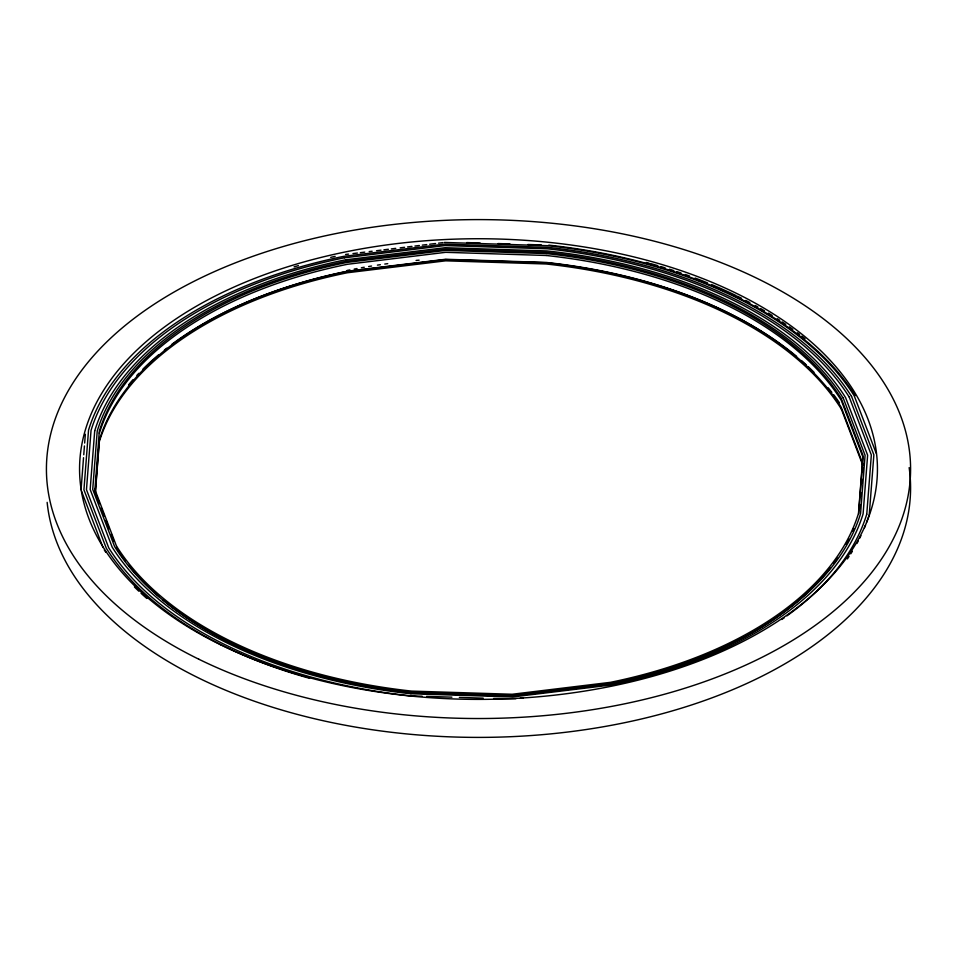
<?xml version="1.0" encoding="UTF-8"?>
<svg xmlns="http://www.w3.org/2000/svg" width="957" height="957" viewBox="0 0 957 957"><rect width="100%" height="100%" fill="white"/><g stroke="black" fill="none" stroke-linecap="round" stroke-linejoin="round"><path stroke-width="1.44" d="M81.046 489.948L83.534 457.697M83.761 454.766L84.431 445.974M84.659 443.043L85.34 434.239M94.707 430.77L90.173 489.494L112.136 547.045A395.42 228.292 0 0 0 410.9 693.765M94.934 489.781L99.301 431.332A380.539 219.703 0 0 1 347.355 262.338M95.174 493.752L99.301 440.196A380.539 219.703 0 0 1 347.355 271.202L445.651 259.275L546.184 262.433A390.552 225.481 0 0 1 841.227 407.335L862.975 464.181M95.281 493.824L99.301 441.751A380.539 219.703 0 0 1 347.355 272.757L445.651 260.83L546.184 263.988A390.552 225.481 0 0 1 841.227 408.89M858.62 513.765L862.975 457.243L841.287 400.385A390.552 225.481 0 0 0 546.196 255.471M859.53 508.813L859.876 504.351M860.451 496.91L860.798 492.448M861.491 483.524L861.826 479.062M862.401 471.622L862.747 467.16M859.649 508.885L859.876 505.906M861.599 483.596L861.826 480.617M862.52 471.693L862.747 468.715M866.755 514.268L871.337 454.994L849.17 396.892M345.585 254.478L348.539 254.119M352.966 253.581L357.392 253.043M360.334 252.684L364.761 252.146M369.187 251.607L372.141 251.248M376.568 250.71L380.994 250.172M383.936 249.813L388.363 249.275M391.317 248.916L395.743 248.377M400.17 247.839L404.596 247.301M407.55 246.942L411.977 246.404M414.919 246.045L419.345 245.506M422.3 245.136L426.726 244.597M429.681 244.238L435.579 243.521M438.533 243.162L442.959 242.623M344.448 257.804L444.849 245.578L547.571 248.808A399.141 230.446 0 0 1 849.098 396.904M345.68 259.825L445.137 247.719L546.89 250.925A395.42 228.292 0 0 1 845.605 397.633L867.628 455.173L863.094 513.897A385.001 222.275 0 0 1 612.145 684.877L512.677 696.947L410.912 693.753M346.542 261.225L445.328 249.203L546.423 252.373A392.86 226.821 0 0 1 843.201 398.136M347.367 262.374L445.651 250.411L546.184 253.569A390.552 225.481 0 0 1 841.227 398.471L862.975 455.317L858.501 513.335A380.539 219.703 0 0 1 610.458 682.329L512.162 694.256L411.618 691.098A390.552 225.481 0 0 1 116.575 546.196M346.53 271.621L445.328 259.598L546.435 262.768A392.896 226.845 0 0 1 796.607 356.411M515.907 698.73L493.597 698.478M520.345 698.191L523.288 697.832M466.729 242.576L480.151 243.006M498.047 243.568L509.985 243.939M527.881 244.502L541.303 244.92M444.431 242.444L548.576 245.722A404.596 233.592 0 0 1 854.23 395.839L876.241 453.355M546.184 255.483L445.651 252.325L347.367 264.299A380.539 219.703 0 0 0 99.337 433.258M422.133 696.229L410.23 695.859A399.141 230.446 0 0 1 108.703 547.763L86.465 489.673L91.047 430.399A388.721 224.428 0 0 1 344.424 257.768M426.607 696.373L451.919 697.163M459.36 697.402L483.177 698.155M851.563 396.389L873.873 454.862L869.267 514.531A391.269 225.9 0 0 1 866.552 522.462M843.261 398.124L865.08 455.305L860.57 513.634A382.441 220.804 0 0 1 611.284 683.477L512.473 695.476L411.378 692.294A392.86 226.821 0 0 1 114.601 546.531L92.721 489.362L97.231 431.033A382.441 220.804 0 0 1 346.518 261.189M841.287 408.878L862.975 465.736M94.827 489.35L116.515 546.208M96.418 495.427L99.588 503.753M101.179 507.904L104.349 516.23M105.94 520.393L109.11 528.707M111.227 534.257L113.871 541.195M81.56 491.312L102.997 547.476M909.15 467.638A432.086 249.466 0 0 1 508.574 736.794A432.086 249.466 0 0 1 47.144 502.353M347.068 270.472A398.937 230.326 0 0 1 349.903 269.91M354.186 269.084A398.937 230.326 0 0 1 357.045 268.546M361.363 267.757A398.937 230.326 0 0 1 364.258 267.254M368.624 266.513A398.937 230.326 0 0 1 371.543 266.046M377.405 265.125A398.937 230.326 0 0 1 380.348 264.694M384.774 264.06A398.937 230.326 0 0 1 387.741 263.654M416.092 260.448A398.937 230.326 0 0 1 419.094 260.172M853.716 528.42A380.539 219.703 0 0 1 852.591 531.039M848.883 538.899A380.539 219.703 0 0 1 846.12 544.09M837.411 558.146A380.539 219.703 0 0 1 833.846 563.135M830.102 568.051A380.539 219.703 0 0 1 610.458 684.243L512.162 696.182L411.618 693.024A390.552 225.481 0 0 1 162.929 599.943M159.317 596.881A390.552 225.481 0 0 1 128.776 565.336M125.271 560.778A390.552 225.481 0 0 1 116.575 548.11M646.298 262.421A407.036 235.003 0 0 1 649.025 263.163M650.509 263.57A407.036 235.003 0 0 1 657.842 265.663M660.773 266.536A407.036 235.003 0 0 1 665.139 267.864M669.493 269.216A407.036 235.003 0 0 1 673.824 270.604M676.707 271.561A407.036 235.003 0 0 1 681.001 272.996M685.26 274.48A407.036 235.003 0 0 1 689.495 275.987M695.105 278.044A407.036 235.003 0 0 1 707.486 282.865M711.529 284.528A407.036 235.003 0 0 1 736.196 295.641M737.44 296.239A407.036 235.003 0 0 1 741.615 298.321M745.754 300.438A407.036 235.003 0 0 1 749.857 302.591M755.252 305.522A407.036 235.003 0 0 1 757.92 307.018M760.576 308.525A407.036 235.003 0 0 1 764.511 310.81M768.387 313.13A407.036 235.003 0 0 1 772.215 315.475M777.24 318.669A407.036 235.003 0 0 1 779.716 320.272M782.156 321.899A407.036 235.003 0 0 1 785.781 324.363M789.334 326.839A407.036 235.003 0 0 1 792.827 329.352M797.372 332.737A407.036 235.003 0 0 1 799.609 334.436M801.799 336.158A407.036 235.003 0 0 1 805.04 338.742M548.768 245.136A405.589 234.166 0 0 1 855.151 395.636M128.561 384.87A382.489 220.828 0 0 1 133.083 379.57M136.899 375.359A382.489 220.828 0 0 1 138.873 373.266M142.928 369.115A382.489 220.828 0 0 1 158.407 354.951M164.377 350.071A382.489 220.828 0 0 1 166.817 348.157M171.805 344.364A382.489 220.828 0 0 1 346.506 271.585M801.428 360.526A392.896 226.845 0 0 1 806.117 364.713M808.414 366.842A392.896 226.845 0 0 1 813.976 372.225M828.188 387.8A392.896 226.845 0 0 1 831.86 392.37M833.631 394.655A392.896 226.845 0 0 1 839.445 402.741M94.743 430.782A385.001 222.275 0 0 1 345.668 259.79M309.601 678.31A401.689 231.917 0 0 1 106.311 548.265L83.929 489.805L88.534 430.136A391.269 225.9 0 0 1 343.575 256.38L444.646 244.119L548.05 247.361A401.689 231.917 0 0 1 851.491 396.401M865.547 525.106A391.269 225.9 0 0 1 864.482 527.75M860.941 535.657A391.269 225.9 0 0 1 859.649 538.289M858.309 540.908A391.269 225.9 0 0 1 856.898 543.516M852.376 551.28A391.269 225.9 0 0 1 850.761 553.84M849.086 556.388A391.269 225.9 0 0 1 847.376 558.924M866.719 514.268A388.721 224.428 0 0 1 786.917 615.865M784.345 617.696A388.721 224.428 0 0 1 781.749 619.502M146.828 598.472A404.596 233.592 0 0 1 141.05 593.28M138.801 591.187A404.596 233.592 0 0 1 134.399 586.928M105.796 552.285A404.596 233.592 0 0 1 104.301 549.988M294.074 266.871A394.164 227.575 0 0 1 298.393 265.615M330.691 257.361A394.164 227.575 0 0 1 335.153 256.368M198.841 659.229A432.086 249.466 0 0 0 903.575 513.813A432.086 249.466 0 0 0 333.084 234.154A432.086 249.466 0 0 0 198.841 659.229M220.289 644.635A398.937 230.326 0 0 0 870.966 510.38A398.937 230.326 0 0 0 344.233 252.17A398.937 230.326 0 0 0 220.289 644.635"/></g></svg>
